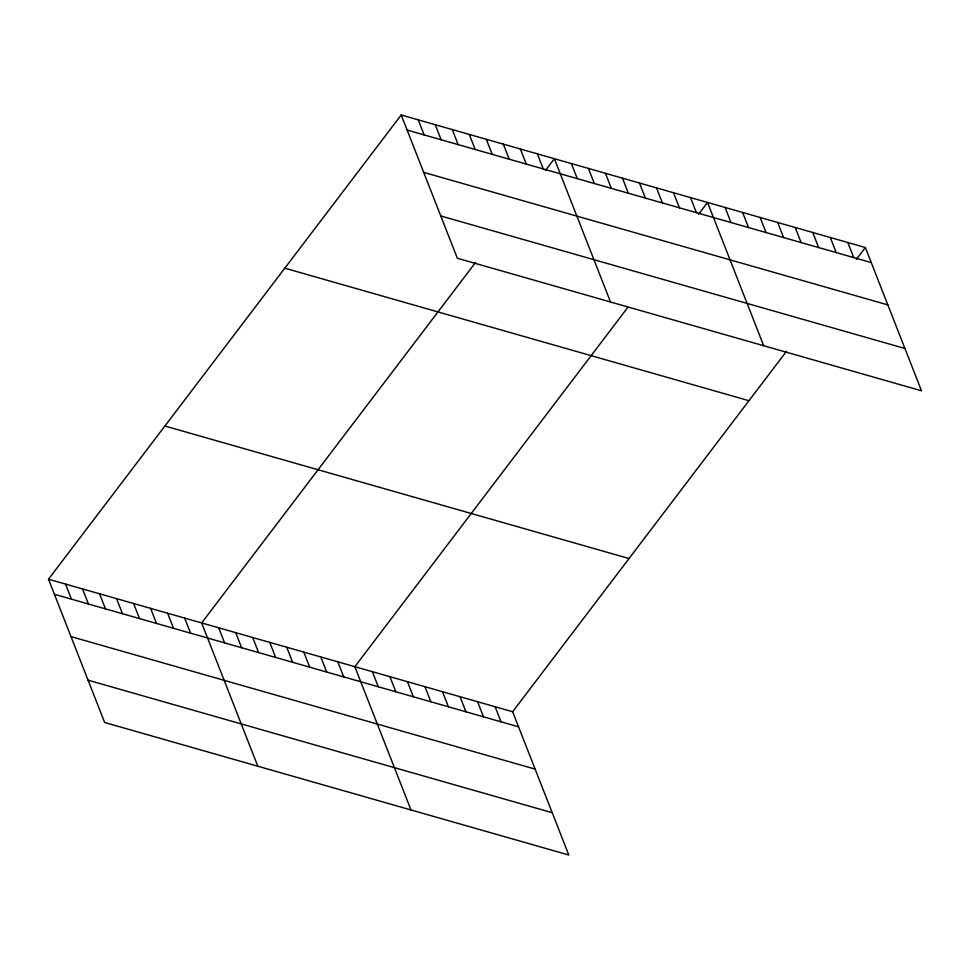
<?xml version="1.0" encoding="UTF-8"?>
<svg xmlns="http://www.w3.org/2000/svg" width="970" height="970" viewBox="0 0 970 970"><rect width="100%" height="100%" fill="white"/><g stroke="black" fill="none" stroke-linecap="round" stroke-linejoin="round"><path stroke-width="1.45" d="M48.5 579.211L512.645 711.737L568.796 855.019L104.651 722.492L48.5 579.211L401.204 114.981L865.349 247.508L921.5 390.789L457.355 258.262L401.204 114.981M475.579 262.421L201.663 622.946L257.814 766.227M545.419 170.502L554.367 158.716L610.518 301.997M627.857 307.332L354.838 666.681L410.989 809.962M698.582 214.237L707.542 202.451L763.693 345.732M512.645 711.737L786.561 351.213M856.389 259.293L865.349 247.508M407.109 130.053L871.254 262.579M423.696 172.369L887.841 304.895M440.78 215.958L904.925 348.485M284.816 268.181L748.961 400.707M164.888 426.012L629.033 558.538M54.405 594.283L518.55 726.809M70.992 636.599L535.137 769.125M88.076 680.188L552.221 812.714M847.816 242.5L853.721 257.571M830.284 237.492L836.188 252.564M812.751 232.485L818.656 247.568M795.206 227.477L801.123 242.561M777.673 222.469L783.59 237.553M760.14 217.462L766.045 232.545M742.608 212.466L748.513 227.538M725.075 207.459L730.98 222.53M690.519 197.589L696.424 212.66M673.507 192.727L679.412 207.81M656.484 187.865L662.389 202.948M639.46 183.015L645.377 198.086M622.449 178.153L628.354 193.224M605.425 173.29L611.33 188.374M588.414 168.428L594.319 183.512M571.391 163.578L577.295 178.65M537.356 153.854L543.261 168.925M520.332 148.992L526.237 164.075M503.321 144.142L509.226 159.213M486.297 139.28L492.202 154.351M469.274 134.418L475.191 149.489M452.262 129.556L458.167 144.639M435.239 124.694L441.144 139.777M418.228 119.843L424.132 134.915M495.112 706.73L501.017 721.801M477.579 701.722L483.484 716.794M460.047 696.715L465.952 711.798M442.502 691.707L448.419 706.79M424.969 686.699L430.886 701.783M407.436 681.692L413.341 696.775M389.904 676.684L395.808 691.768M372.371 671.689L378.276 686.76M337.815 661.819L343.719 676.89M320.803 656.957L326.708 672.04M303.78 652.095L309.685 667.178M286.756 647.245L292.673 662.316M269.745 642.382L275.65 657.454M252.721 637.52L258.626 652.592M235.71 632.658L241.615 647.742M218.686 627.808L224.591 642.88M184.652 618.084L190.556 633.155M167.628 613.222L173.533 628.305M150.617 608.372L156.522 623.443M133.593 603.51L139.498 618.581M116.57 598.648L122.487 613.719M99.558 593.785L105.463 608.869M82.535 588.923L88.44 604.007M65.523 584.073L71.428 599.145"/></g></svg>
